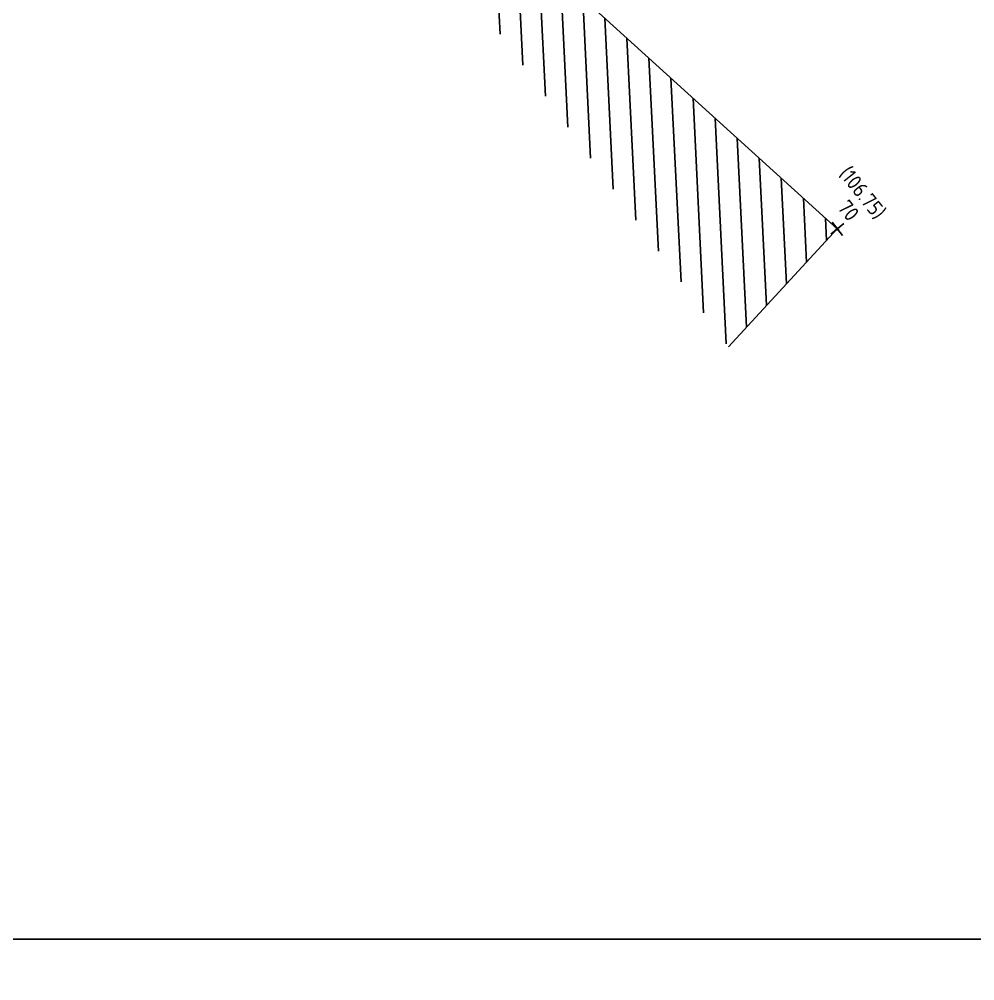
# Model space of a CAD drawing. Extents: x 9555 to 11275, y -8412 to -6382.
# Drawn here: x 10115.8 to 10172.5, y -8149.5 to -8092.5 of the extents above; entities that cross this region are included whole.
import ezdxf

# ---------------------------------------------------------------- set-up
doc = ezdxf.new("R2010")
doc.units = 0
doc.header["$MEASUREMENT"] = 0
doc.header["$XCLIPFRAME"] = 2
doc.header["$PDMODE"] = 33
doc.header["$PDSIZE"] = 0.12
doc.layers.get('0').update_dxf_attribs({"color": 53, "lineweight": 50})
for name, color, linetype in [('02_CAT', 7, 'Continuous'), ('GE_9632-NOME_P', 8, 'Continuous'), ('GE_9632-PUNTI', 8, 'Continuous'), ('GE_9632-QUOTE_P', 8, 'Continuous'), ('GE_9632-SIMBOLI', 8, 'Continuous'), ('Immagine', 181, 'Continuous'), ('Ril-Fabbr_Retino', 8, 'Continuous')]:
    doc.layers.add(name, color=color, linetype=linetype)
doc.layers.add('Ril-Fabbr', color=9, linetype='Continuous', lineweight=30)
doc.styles.get("Standard").update_dxf_attribs({"font": 'isocp.shx'})
picture_1 = doc.add_image_def('image2.png', size_in_pixel=(4950, 3510))
picture_2 = doc.add_image_def('image3.png', size_in_pixel=(3510, 4950))

# ---------------------------------------------------------------- blocks, each defined once
blk = doc.blocks.new('-Fgl. 957E Estratto Foglio Intero_PostFR2')
at = {"layer": 'Immagine'}
image = blk.add_image(picture_1, insert=(9917.284, -8422.509), size_in_units=(838.183, 594.348), rotation=0.00109, dxfattribs=at)
image.set_boundary_path([(308.756, 193.629), (4680.161, 3410.458)])
image.dxf.flags = 15
blk = doc.blocks.new('-Fgl. 958 Estratto Foglio Intero_PostFR3')
at = {"layer": 'Immagine'}
image = blk.add_image(picture_2, insert=(9716.786, -8308.175), size_in_units=(1485.814, 2095.379), rotation=-0.001044, dxfattribs=at)
image.set_boundary_path([(486.986, 415.0435), (2987.88, 4584.8433)])
image.dxf.flags = 15
blk = doc.blocks.new('- Fogli_Unione (Estratti_20043_SpostatoComeAll.957E_SuRIL_PostFR1-FR2-FR3 (2021-02-08)')
for name in ['-Fgl. 958 Estratto Foglio Intero_PostFR3', '-Fgl. 957E Estratto Foglio Intero_PostFR2']:
    blk.add_blockref(name, (0, 0))
blk = doc.blocks.new('2493-1_PostFRAZ')
at = {"layer": '02_CAT'}
blk.add_blockref('- Fogli_Unione (Estratti_20043_SpostatoComeAll.957E_SuRIL_PostFR1-FR2-FR3 (2021-02-08)', (2.401, 6.764), dxfattribs=at)

msp = doc.modelspace()

# ---------------------------------------------------------------- hatches: boundary and pattern name
at = {"layer": 'Ril-Fabbr_Retino'}
h = msp.add_hatch(dxfattribs=at)
h.set_pattern_fill('ANSI31', color=251, scale=10, angle=227.8179, style=0)
h.set_pattern_definition([(272.817891, (1107.4237, 1995.9194), (1.24848854, 0.06145206), [])])
h.paths.add_polyline_path([(10141.814, -8084.46), (10164.371, -8104.9), (10157.905, -8111.904), (10139.591, -8086.818)])

# ---------------------------------------------------------------- linework, layer by layer
at = {"layer": 'GE_9632-PUNTI'}
msp.add_point((10164.371, -8104.9), dxfattribs=at)
at = {"layer": 'GE_9632-SIMBOLI'}
for p, q in [((10163.98, -8105.212), (10164.762, -8104.588)), ((10164.059, -8104.509), (10164.682, -8105.291))]:
    msp.add_line(p, q, dxfattribs=at)
at = {"layer": 'Ril-Fabbr'}
for q in [(10141.814, -8084.46), (10157.905, -8111.904)]:
    msp.add_line((10164.371, -8104.9), q, dxfattribs=at)

# ---------------------------------------------------------------- block references
at = {"layer": '02_CAT'}
msp.add_blockref('2493-1_PostFRAZ', (0, 0), dxfattribs=at)

# ---------------------------------------------------------------- texts
at = {"layer": 'GE_9632-NOME_P'}
msp.add_text('70', height=0.9, rotation=308.5578, dxfattribs=at).set_placement((10164.334, -8103.651))
at = {"layer": 'GE_9632-QUOTE_P'}
msp.add_text('(106.75)', height=0.9, rotation=308.5578, dxfattribs=at).set_placement((10164.417, -8101.645))

doc.saveas('drawing.dxf')
